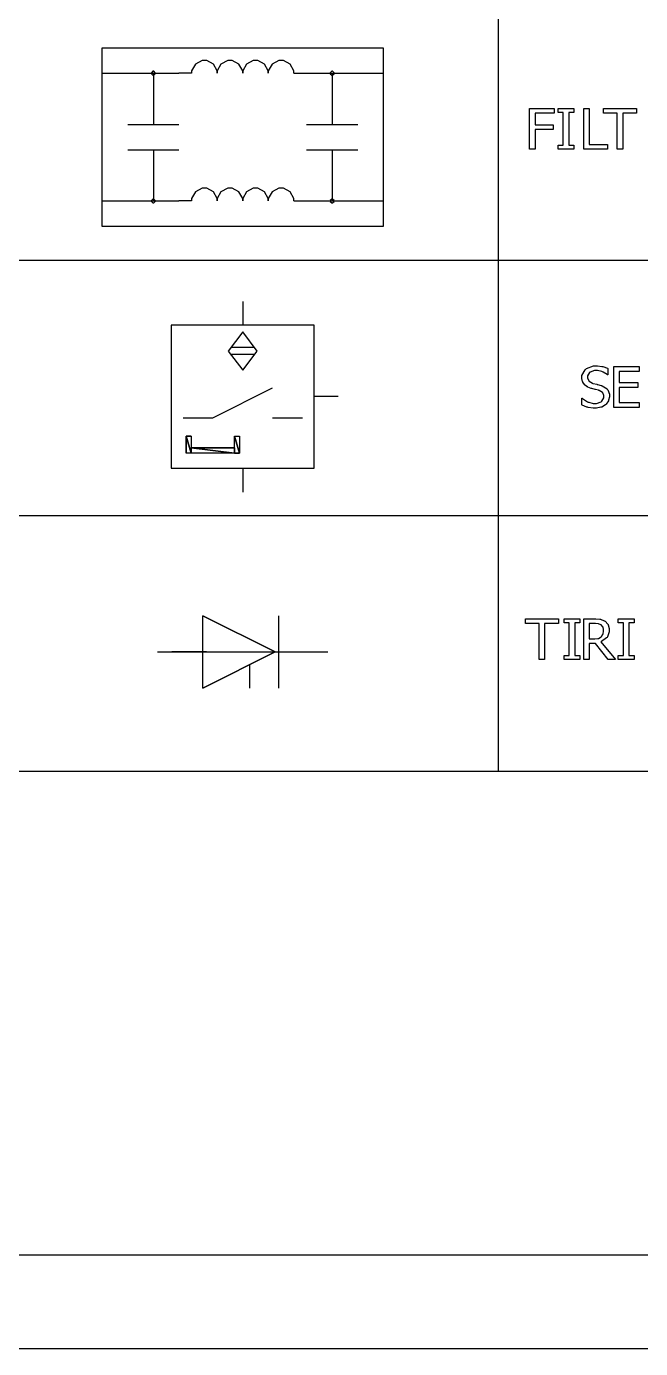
# Model space of a CAD drawing. Header units: millimetres. Extents: x 1974 to 2099, y 1386 to 1555.
# Drawn here: x 2084.14 to 2086.67, y 1470.58 to 1476.05 of the extents above; entities that cross this region are included whole.
import ezdxf

# ---------------------------------------------------------------- set-up
doc = ezdxf.new("R2010")
doc.units = ezdxf.units.MM
for name, color, linetype in [('MARGEM', 1, 'Continuous'), ('TEXTO', 4, 'Continuous'), ('TIMBRE', 7, 'Continuous')]:
    doc.layers.add(name, color=color, linetype=linetype)

msp = doc.modelspace()

# ---------------------------------------------------------------- linework, layer by layer
at = {"layer": 'MARGEM', "color": 7}
msp.add_lwpolyline([(2069.4316, 1470.5843), (2099.1316, 1470.5843), (2099.1316, 1491.6093), (2069.4316, 1491.6093)], close=True, dxfattribs=at)
at = {"layer": 'TEXTO', "color": 0}
for p, q in [((2086.0852, 1489.868), (2086.0852, 1472.9723)), ((2084.4484, 1475.225), (2084.4484, 1475.9643)), ((2084.4484, 1475.9643), (2085.61, 1475.9643)), ((2085.61, 1475.9643), (2085.61, 1475.225)), ((2084.6576, 1475.8666), (2084.6517, 1475.8607)), ((2084.6596, 1475.8666), (2084.6576, 1475.8666)), ((2084.6615, 1475.8666), (2084.6596, 1475.8666)), ((2084.6675, 1475.8607), (2084.6615, 1475.8666)), ((2084.8334, 1475.896), (2084.818, 1475.868)), ((2084.818, 1475.868), (2084.818, 1475.8586)), ((2084.8614, 1475.9114), (2084.8334, 1475.896)), ((2084.8708, 1475.9114), (2084.8614, 1475.9114)), ((2084.8801, 1475.9114), (2084.8708, 1475.9114)), ((2084.9081, 1475.896), (2084.8801, 1475.9114)), ((2084.9236, 1475.868), (2084.9081, 1475.896)), ((2084.939, 1475.896), (2084.9236, 1475.868)), ((2084.9236, 1475.868), (2084.9236, 1475.8586)), ((2084.9236, 1475.8586), (2084.9236, 1475.868)), ((2084.967, 1475.9114), (2084.939, 1475.896)), ((2084.9764, 1475.9114), (2084.967, 1475.9114)), ((2084.9857, 1475.9114), (2084.9764, 1475.9114)), ((2085.0136, 1475.896), (2084.9857, 1475.9114)), ((2085.0292, 1475.868), (2085.0136, 1475.896)), ((2085.0446, 1475.896), (2085.0292, 1475.868)), ((2085.0292, 1475.8586), (2085.0292, 1475.868)), ((2085.0292, 1475.868), (2085.0292, 1475.8586)), ((2085.0726, 1475.9114), (2085.0446, 1475.896)), ((2085.082, 1475.9114), (2085.0726, 1475.9114)), ((2085.0913, 1475.9114), (2085.082, 1475.9114)), ((2085.1193, 1475.896), (2085.0913, 1475.9114)), ((2085.1348, 1475.868), (2085.1193, 1475.896)), ((2085.1502, 1475.896), (2085.1348, 1475.868)), ((2085.1348, 1475.8586), (2085.1348, 1475.868)), ((2085.1348, 1475.868), (2085.1348, 1475.8586)), ((2085.1782, 1475.9114), (2085.1502, 1475.896)), ((2085.1876, 1475.9114), (2085.1782, 1475.9114)), ((2085.1969, 1475.9114), (2085.1876, 1475.9114)), ((2085.2248, 1475.896), (2085.1969, 1475.9114)), ((2085.2404, 1475.868), (2085.2248, 1475.896)), ((2085.2404, 1475.8586), (2085.2404, 1475.868)), ((2085.3967, 1475.8666), (2085.3908, 1475.8607)), ((2085.3988, 1475.8666), (2085.3967, 1475.8666)), ((2085.4007, 1475.8666), (2085.3988, 1475.8666)), ((2085.4067, 1475.8607), (2085.4007, 1475.8666)), ((2084.4484, 1475.8586), (2084.7652, 1475.8586)), ((2084.6517, 1475.8607), (2084.6517, 1475.8586)), ((2084.6517, 1475.8586), (2084.6517, 1475.8567)), ((2084.6517, 1475.8567), (2084.6576, 1475.8507)), ((2084.6576, 1475.8507), (2084.6596, 1475.8507)), ((2084.6596, 1475.8586), (2084.6596, 1475.6474)), ((2084.6596, 1475.8507), (2084.6615, 1475.8507)), ((2084.6615, 1475.8507), (2084.6675, 1475.8567)), ((2084.6675, 1475.8586), (2084.6675, 1475.8607)), ((2084.6675, 1475.8567), (2084.6675, 1475.8586)), ((2084.818, 1475.8586), (2084.7652, 1475.8586)), ((2085.2404, 1475.8586), (2085.2932, 1475.8586)), ((2085.2932, 1475.8586), (2085.61, 1475.8586)), ((2085.3908, 1475.8607), (2085.3908, 1475.8586)), ((2085.3908, 1475.8586), (2085.3908, 1475.8567)), ((2085.3908, 1475.8567), (2085.3967, 1475.8507)), ((2085.3967, 1475.8507), (2085.3988, 1475.8507)), ((2085.3988, 1475.8586), (2085.3988, 1475.6474)), ((2085.3988, 1475.8507), (2085.4007, 1475.8507)), ((2085.4007, 1475.8507), (2085.4067, 1475.8567)), ((2085.4067, 1475.8586), (2085.4067, 1475.8607)), ((2085.4067, 1475.8567), (2085.4067, 1475.8586)), ((2086.2148, 1475.5446), (2086.2148, 1475.7135)), ((2086.2148, 1475.7135), (2086.3159, 1475.7135)), ((2086.3159, 1475.7135), (2086.3159, 1475.6936)), ((2086.3159, 1475.7135), (2086.3159, 1475.7135)), ((2086.3325, 1475.6963), (2086.3325, 1475.7135)), ((2086.3325, 1475.7135), (2086.398, 1475.7135)), ((2086.398, 1475.7135), (2086.398, 1475.6963)), ((2086.4383, 1475.5446), (2086.4383, 1475.7135)), ((2086.4383, 1475.7135), (2086.4608, 1475.7135)), ((2086.4608, 1475.7135), (2086.4608, 1475.5646)), ((2086.5204, 1475.6936), (2086.5204, 1475.7135)), ((2086.5204, 1475.7135), (2086.6564, 1475.7135)), ((2086.6564, 1475.7135), (2086.6564, 1475.6936)), ((2084.554, 1475.6474), (2084.7652, 1475.6474)), ((2085.2932, 1475.6474), (2085.5044, 1475.6474)), ((2086.3159, 1475.6936), (2086.2374, 1475.6936)), ((2086.2374, 1475.6936), (2086.2374, 1475.646)), ((2086.2374, 1475.646), (2086.3126, 1475.646)), ((2086.3126, 1475.646), (2086.3126, 1475.626)), ((2086.3539, 1475.6963), (2086.3325, 1475.6963)), ((2086.3539, 1475.5619), (2086.3539, 1475.6963)), ((2086.398, 1475.6963), (2086.3765, 1475.6963)), ((2086.3765, 1475.6963), (2086.3765, 1475.5619)), ((2086.5772, 1475.6936), (2086.5204, 1475.6936)), ((2086.5772, 1475.5446), (2086.5772, 1475.6936)), ((2086.6564, 1475.6936), (2086.5996, 1475.6936)), ((2086.5996, 1475.6936), (2086.5996, 1475.5446)), ((2086.3126, 1475.626), (2086.2374, 1475.626)), ((2086.2374, 1475.626), (2086.2374, 1475.5446)), ((2084.554, 1475.5419), (2084.7652, 1475.5419)), ((2084.6596, 1475.5419), (2084.6596, 1475.3307)), ((2085.2932, 1475.5419), (2085.5044, 1475.5419)), ((2085.3988, 1475.5419), (2085.3988, 1475.3307)), ((2086.2374, 1475.5446), (2086.2148, 1475.5446)), ((2086.3325, 1475.5446), (2086.3325, 1475.5619)), ((2086.3325, 1475.5619), (2086.3539, 1475.5619)), ((2086.398, 1475.5446), (2086.3325, 1475.5446)), ((2086.3765, 1475.5619), (2086.398, 1475.5619)), ((2086.398, 1475.5619), (2086.398, 1475.5446)), ((2086.398, 1475.5619), (2086.398, 1475.5619)), ((2086.5361, 1475.5446), (2086.4383, 1475.5446)), ((2086.4608, 1475.5646), (2086.5361, 1475.5646)), ((2086.5361, 1475.5646), (2086.5361, 1475.5446)), ((2086.5361, 1475.5646), (2086.5361, 1475.5646)), ((2086.5996, 1475.5446), (2086.5772, 1475.5446)), ((2086.5996, 1475.5446), (2086.5996, 1475.5446)), ((2084.8614, 1475.3835), (2084.8334, 1475.368)), ((2084.8708, 1475.3835), (2084.8614, 1475.3835)), ((2084.8801, 1475.3835), (2084.8708, 1475.3835)), ((2084.9081, 1475.368), (2084.8801, 1475.3835)), ((2084.967, 1475.3835), (2084.939, 1475.368)), ((2084.9764, 1475.3835), (2084.967, 1475.3835)), ((2084.9857, 1475.3835), (2084.9764, 1475.3835)), ((2085.0136, 1475.368), (2084.9857, 1475.3835)), ((2085.0726, 1475.3835), (2085.0446, 1475.368)), ((2085.082, 1475.3835), (2085.0726, 1475.3835)), ((2085.0913, 1475.3835), (2085.082, 1475.3835)), ((2085.1193, 1475.368), (2085.0913, 1475.3835)), ((2085.1782, 1475.3835), (2085.1502, 1475.368)), ((2085.1876, 1475.3835), (2085.1782, 1475.3835)), ((2085.1969, 1475.3835), (2085.1876, 1475.3835)), ((2085.2248, 1475.368), (2085.1969, 1475.3835)), ((2084.4484, 1475.3307), (2084.7652, 1475.3307)), ((2084.6576, 1475.3385), (2084.6517, 1475.3327)), ((2084.6517, 1475.3327), (2084.6517, 1475.3307)), ((2084.6517, 1475.3307), (2084.6517, 1475.3288)), ((2084.6517, 1475.3288), (2084.6576, 1475.3227)), ((2084.6596, 1475.3385), (2084.6576, 1475.3385)), ((2084.6576, 1475.3227), (2084.6596, 1475.3227)), ((2084.6615, 1475.3385), (2084.6596, 1475.3385)), ((2084.6596, 1475.3227), (2084.6615, 1475.3227)), ((2084.6675, 1475.3327), (2084.6615, 1475.3385)), ((2084.6615, 1475.3227), (2084.6675, 1475.3288)), ((2084.6675, 1475.3307), (2084.6675, 1475.3327)), ((2084.6675, 1475.3288), (2084.6675, 1475.3307)), ((2084.818, 1475.3307), (2084.7652, 1475.3307)), ((2084.8334, 1475.368), (2084.818, 1475.3401)), ((2084.818, 1475.3401), (2084.818, 1475.3307)), ((2084.9236, 1475.3401), (2084.9081, 1475.368)), ((2084.939, 1475.368), (2084.9236, 1475.3401)), ((2084.9236, 1475.3401), (2084.9236, 1475.3307)), ((2084.9236, 1475.3307), (2084.9236, 1475.3401)), ((2085.0292, 1475.3401), (2085.0136, 1475.368)), ((2085.0446, 1475.368), (2085.0292, 1475.3401)), ((2085.0292, 1475.3307), (2085.0292, 1475.3401)), ((2085.0292, 1475.3401), (2085.0292, 1475.3307)), ((2085.1348, 1475.3401), (2085.1193, 1475.368)), ((2085.1502, 1475.368), (2085.1348, 1475.3401)), ((2085.1348, 1475.3307), (2085.1348, 1475.3401)), ((2085.1348, 1475.3401), (2085.1348, 1475.3307)), ((2085.2404, 1475.3401), (2085.2248, 1475.368)), ((2085.2404, 1475.3307), (2085.2404, 1475.3401)), ((2085.2404, 1475.3307), (2085.2932, 1475.3307)), ((2085.2932, 1475.3307), (2085.61, 1475.3307)), ((2085.3967, 1475.3385), (2085.3908, 1475.3327)), ((2085.3908, 1475.3327), (2085.3908, 1475.3307)), ((2085.3908, 1475.3307), (2085.3908, 1475.3288)), ((2085.3908, 1475.3288), (2085.3967, 1475.3227)), ((2085.3988, 1475.3385), (2085.3967, 1475.3385)), ((2085.3967, 1475.3227), (2085.3988, 1475.3227)), ((2085.4007, 1475.3385), (2085.3988, 1475.3385)), ((2085.3988, 1475.3227), (2085.4007, 1475.3227)), ((2085.4067, 1475.3327), (2085.4007, 1475.3385)), ((2085.4007, 1475.3227), (2085.4067, 1475.3288)), ((2085.4067, 1475.3307), (2085.4067, 1475.3327)), ((2085.4067, 1475.3288), (2085.4067, 1475.3307)), ((2085.61, 1475.225), (2084.4484, 1475.225)), ((2098.7779, 1475.0843), (2069.8934, 1475.0843)), ((2085.0292, 1474.9153), (2085.0292, 1474.8167)), ((2084.7336, 1474.8167), (2084.7336, 1474.2254)), ((2085.3248, 1474.8167), (2084.7336, 1474.8167)), ((2085.0292, 1474.7897), (2084.9693, 1474.7099)), ((2085.0891, 1474.7099), (2085.0292, 1474.7897)), ((2085.3248, 1474.2254), (2085.3248, 1474.8167)), ((2085.0779, 1474.7248), (2084.9806, 1474.7248)), ((2084.9693, 1474.7099), (2085.0292, 1474.6301)), ((2085.0779, 1474.6949), (2084.9806, 1474.6949)), ((2085.0292, 1474.6301), (2085.0891, 1474.7099)), ((2086.4312, 1474.6089), (2086.4445, 1474.6325)), ((2086.4312, 1474.6003), (2086.4312, 1474.6089)), ((2086.4445, 1474.6325), (2086.4472, 1474.6347)), ((2086.4472, 1474.6347), (2086.4498, 1474.637)), ((2086.4498, 1474.637), (2086.4785, 1474.6486)), ((2086.4625, 1474.6207), (2086.4546, 1474.6073)), ((2086.4546, 1474.6073), (2086.4546, 1474.6027)), ((2086.4642, 1474.6219), (2086.4625, 1474.6207)), ((2086.4657, 1474.6231), (2086.4642, 1474.6219)), ((2086.4831, 1474.6293), (2086.4657, 1474.6231)), ((2086.4785, 1474.6486), (2086.4881, 1474.6486)), ((2086.4895, 1474.6293), (2086.4831, 1474.6293)), ((2086.4881, 1474.6486), (2086.4947, 1474.6486)), ((2086.4955, 1474.6293), (2086.4895, 1474.6293)), ((2086.4947, 1474.6486), (2086.5127, 1474.6462)), ((2086.5138, 1474.6247), (2086.4955, 1474.6293)), ((2086.5127, 1474.6462), (2086.5148, 1474.6458)), ((2086.516, 1474.6237), (2086.5138, 1474.6247)), ((2086.5148, 1474.6458), (2086.5169, 1474.6454)), ((2086.5181, 1474.6229), (2086.516, 1474.6237)), ((2086.5169, 1474.6454), (2086.5365, 1474.6386)), ((2086.5352, 1474.6121), (2086.5181, 1474.6229)), ((2086.5366, 1474.6108), (2086.5352, 1474.6121)), ((2086.5365, 1474.6386), (2086.5383, 1474.6377)), ((2086.5383, 1474.6108), (2086.5366, 1474.6108)), ((2086.5383, 1474.6377), (2086.5383, 1474.6108)), ((2086.5625, 1474.4767), (2086.5625, 1474.6456)), ((2086.5625, 1474.6456), (2086.6682, 1474.6456)), ((2086.6682, 1474.6256), (2086.5851, 1474.6256)), ((2086.5851, 1474.6256), (2086.5851, 1474.5793)), ((2086.6682, 1474.6456), (2086.6682, 1474.6256)), ((2084.906, 1474.4341), (2085.1524, 1474.5572)), ((2086.4312, 1474.5963), (2086.4312, 1474.6003)), ((2086.4336, 1474.5842), (2086.4312, 1474.5963)), ((2086.4341, 1474.5829), (2086.4336, 1474.5842)), ((2086.4346, 1474.5816), (2086.4341, 1474.5829)), ((2086.4414, 1474.5708), (2086.4346, 1474.5816)), ((2086.4423, 1474.5698), (2086.4414, 1474.5708)), ((2086.4431, 1474.5689), (2086.4423, 1474.5698)), ((2086.4534, 1474.5612), (2086.4431, 1474.5689)), ((2086.4545, 1474.5606), (2086.4534, 1474.5612)), ((2086.4555, 1474.56), (2086.4545, 1474.5606)), ((2086.4546, 1474.6027), (2086.4546, 1474.5984)), ((2086.4546, 1474.5984), (2086.4593, 1474.5866)), ((2086.4686, 1474.5551), (2086.4555, 1474.56)), ((2086.4593, 1474.5866), (2086.4602, 1474.5855)), ((2086.4602, 1474.5855), (2086.4611, 1474.5846)), ((2086.4611, 1474.5846), (2086.4748, 1474.5768)), ((2086.4701, 1474.5548), (2086.4686, 1474.5551)), ((2086.4717, 1474.5544), (2086.4701, 1474.5548)), ((2086.4852, 1474.5512), (2086.4717, 1474.5544)), ((2086.4748, 1474.5768), (2086.4767, 1474.5762)), ((2086.4767, 1474.5762), (2086.4779, 1474.5759)), ((2086.4779, 1474.5759), (2086.4924, 1474.5723)), ((2086.4863, 1474.5509), (2086.4852, 1474.5512)), ((2086.4874, 1474.5507), (2086.4863, 1474.5509)), ((2086.4993, 1474.5475), (2086.4874, 1474.5507)), ((2086.4924, 1474.5723), (2086.4942, 1474.5718)), ((2086.4942, 1474.5718), (2086.4958, 1474.5714)), ((2086.4958, 1474.5714), (2086.5102, 1474.5678)), ((2086.5102, 1474.5678), (2086.5114, 1474.5674)), ((2086.5114, 1474.5674), (2086.5142, 1474.5665)), ((2086.5142, 1474.5665), (2086.5355, 1474.5531)), ((2086.5355, 1474.5531), (2086.5368, 1474.5513)), ((2086.5368, 1474.5513), (2086.5381, 1474.5495)), ((2086.5851, 1474.5793), (2086.6625, 1474.5793)), ((2086.6625, 1474.5593), (2086.5851, 1474.5593)), ((2086.5851, 1474.5593), (2086.5851, 1474.4967)), ((2086.6625, 1474.5793), (2086.6625, 1474.5593)), ((2085.4234, 1474.5211), (2085.3248, 1474.5211)), ((2086.43, 1474.4868), (2086.43, 1474.5149)), ((2086.43, 1474.5149), (2086.4316, 1474.5149)), ((2086.4316, 1474.5149), (2086.4334, 1474.5132)), ((2086.4334, 1474.5132), (2086.4544, 1474.4997)), ((2086.4544, 1474.4997), (2086.4567, 1474.4987)), ((2086.4567, 1474.4987), (2086.4591, 1474.4978)), ((2086.4591, 1474.4978), (2086.4776, 1474.493)), ((2086.4909, 1474.493), (2086.5104, 1474.4995)), ((2086.5007, 1474.5471), (2086.4993, 1474.5475)), ((2086.5024, 1474.5466), (2086.5007, 1474.5471)), ((2086.5156, 1474.5388), (2086.5024, 1474.5466)), ((2086.5104, 1474.4995), (2086.512, 1474.5007)), ((2086.512, 1474.5007), (2086.5135, 1474.5021)), ((2086.5135, 1474.5021), (2086.5215, 1474.5164)), ((2086.5165, 1474.5377), (2086.5156, 1474.5388)), ((2086.5173, 1474.5366), (2086.5165, 1474.5377)), ((2086.5215, 1474.5254), (2086.5173, 1474.5366)), ((2086.5215, 1474.5212), (2086.5215, 1474.5254)), ((2086.5215, 1474.5164), (2086.5215, 1474.5212)), ((2086.5402, 1474.5037), (2086.5307, 1474.4901)), ((2086.5381, 1474.5495), (2086.5449, 1474.531)), ((2086.5408, 1474.5053), (2086.5402, 1474.5037)), ((2086.5415, 1474.5069), (2086.5408, 1474.5053)), ((2086.5449, 1474.5199), (2086.5415, 1474.5069)), ((2086.5449, 1474.531), (2086.5449, 1474.5248)), ((2086.5449, 1474.5248), (2086.5449, 1474.5199)), ((2086.5851, 1474.4967), (2086.6682, 1474.4967)), ((2086.6682, 1474.4967), (2086.6682, 1474.4767)), ((2086.4318, 1474.4859), (2086.43, 1474.4868)), ((2086.4519, 1474.478), (2086.4318, 1474.4859)), ((2086.4542, 1474.4773), (2086.4519, 1474.478)), ((2086.4563, 1474.4768), (2086.4542, 1474.4773)), ((2086.4776, 1474.4736), (2086.4563, 1474.4768)), ((2086.4776, 1474.493), (2086.4839, 1474.493)), ((2086.4855, 1474.4736), (2086.4776, 1474.4736)), ((2086.4839, 1474.493), (2086.4909, 1474.493)), ((2086.4914, 1474.4736), (2086.4855, 1474.4736)), ((2086.4855, 1474.4736), (2086.4855, 1474.4736)), ((2086.5094, 1474.477), (2086.4914, 1474.4736)), ((2086.5112, 1474.4775), (2086.5094, 1474.477)), ((2086.5128, 1474.4782), (2086.5112, 1474.4775)), ((2086.5283, 1474.4877), (2086.5128, 1474.4782)), ((2086.5296, 1474.4889), (2086.5283, 1474.4877)), ((2086.5307, 1474.4901), (2086.5296, 1474.4889)), ((2086.6682, 1474.4767), (2086.5625, 1474.4767)), ((2086.6682, 1474.4767), (2086.6682, 1474.4767)), ((2084.7828, 1474.4341), (2084.906, 1474.4341)), ((2085.1524, 1474.4341), (2085.2756, 1474.4341)), ((2084.7952, 1474.3578), (2084.7952, 1474.2881)), ((2084.816, 1474.3578), (2084.7952, 1474.3578)), ((2084.816, 1474.2881), (2084.7952, 1474.3578)), ((2084.7952, 1474.3578), (2084.7952, 1474.3578)), ((2084.7952, 1474.3578), (2084.816, 1474.3578)), ((2084.816, 1474.2881), (2084.7952, 1474.3578)), ((2084.7952, 1474.3578), (2084.7952, 1474.3578)), ((2084.7952, 1474.3578), (2084.816, 1474.3578)), ((2084.7952, 1474.2881), (2084.7952, 1474.3578)), ((2084.7952, 1474.3578), (2084.7952, 1474.3578)), ((2084.7952, 1474.3578), (2084.816, 1474.2881)), ((2084.7952, 1474.2881), (2084.7952, 1474.3578)), ((2084.7952, 1474.3578), (2084.7952, 1474.3578)), ((2084.7952, 1474.3578), (2084.816, 1474.2881)), ((2084.816, 1474.3578), (2084.816, 1474.3089)), ((2084.816, 1474.3578), (2084.816, 1474.3578)), ((2084.816, 1474.3578), (2084.816, 1474.3578)), ((2084.816, 1474.3578), (2084.816, 1474.3578)), ((2084.816, 1474.3578), (2084.816, 1474.2881)), ((2084.816, 1474.3578), (2084.816, 1474.3578)), ((2084.816, 1474.3578), (2084.816, 1474.3578)), ((2084.816, 1474.3578), (2084.816, 1474.3578)), ((2084.816, 1474.3578), (2084.816, 1474.2881)), ((2084.9953, 1474.3089), (2084.9953, 1474.3578)), ((2084.9953, 1474.3578), (2085.0163, 1474.3578)), ((2085.0163, 1474.2881), (2084.9953, 1474.3578)), ((2084.9953, 1474.3578), (2084.9953, 1474.3578)), ((2084.9953, 1474.3578), (2085.0163, 1474.3578)), ((2085.0163, 1474.2881), (2084.9953, 1474.3578)), ((2084.9953, 1474.3578), (2084.9953, 1474.3578)), ((2084.9953, 1474.3578), (2085.0163, 1474.3578)), ((2084.9953, 1474.2881), (2084.9953, 1474.3578)), ((2084.9953, 1474.3578), (2084.9953, 1474.3578)), ((2084.9953, 1474.3578), (2085.0163, 1474.2881)), ((2084.9953, 1474.2881), (2084.9953, 1474.3578)), ((2084.9953, 1474.3578), (2084.9953, 1474.3578)), ((2084.9953, 1474.3578), (2085.0163, 1474.2881)), ((2085.0163, 1474.3578), (2085.0163, 1474.2881)), ((2085.0163, 1474.3578), (2085.0163, 1474.3578)), ((2085.0163, 1474.3578), (2085.0163, 1474.3578)), ((2085.0163, 1474.3578), (2085.0163, 1474.3578)), ((2085.0163, 1474.3578), (2085.0163, 1474.2881)), ((2085.0163, 1474.3578), (2085.0163, 1474.3578)), ((2085.0163, 1474.3578), (2085.0163, 1474.3578)), ((2085.0163, 1474.3578), (2085.0163, 1474.3578)), ((2085.0163, 1474.3578), (2085.0163, 1474.2881)), ((2084.9953, 1474.2881), (2084.7952, 1474.2881)), ((2084.816, 1474.2881), (2084.7952, 1474.2881)), ((2084.7952, 1474.2881), (2084.7952, 1474.2881)), ((2084.816, 1474.2881), (2084.7952, 1474.2881)), ((2084.7952, 1474.2881), (2084.7952, 1474.2881)), ((2084.9953, 1474.3089), (2084.816, 1474.3089)), ((2084.9953, 1474.2881), (2084.816, 1474.3089)), ((2084.816, 1474.3089), (2084.816, 1474.3089)), ((2084.816, 1474.3089), (2084.9953, 1474.3089)), ((2084.9953, 1474.2881), (2084.816, 1474.3089)), ((2084.816, 1474.3089), (2084.816, 1474.3089)), ((2084.816, 1474.3089), (2084.9953, 1474.3089)), ((2084.816, 1474.2881), (2084.816, 1474.3089)), ((2084.816, 1474.3089), (2084.816, 1474.3089)), ((2084.816, 1474.3089), (2084.9953, 1474.2881)), ((2084.816, 1474.2881), (2084.816, 1474.3089)), ((2084.816, 1474.3089), (2084.816, 1474.3089)), ((2084.816, 1474.3089), (2084.9953, 1474.2881)), ((2084.9953, 1474.2881), (2084.816, 1474.2881)), ((2084.816, 1474.2881), (2084.816, 1474.2881)), ((2084.9953, 1474.2881), (2084.816, 1474.2881)), ((2084.816, 1474.2881), (2084.816, 1474.2881)), ((2084.816, 1474.2881), (2084.816, 1474.2881)), ((2084.816, 1474.2881), (2084.816, 1474.2881)), ((2084.816, 1474.2881), (2084.816, 1474.2881)), ((2084.816, 1474.2881), (2084.816, 1474.2881)), ((2084.816, 1474.2881), (2084.816, 1474.2881)), ((2084.816, 1474.2881), (2084.816, 1474.2881)), ((2084.816, 1474.2881), (2084.816, 1474.2881)), ((2084.816, 1474.2881), (2084.816, 1474.2881)), ((2084.9953, 1474.3089), (2084.9953, 1474.3089)), ((2084.9953, 1474.3089), (2084.9953, 1474.3089)), ((2084.9953, 1474.3089), (2084.9953, 1474.3089)), ((2084.9953, 1474.3089), (2084.9953, 1474.2881)), ((2084.9953, 1474.3089), (2084.9953, 1474.3089)), ((2084.9953, 1474.3089), (2084.9953, 1474.3089)), ((2084.9953, 1474.3089), (2084.9953, 1474.3089)), ((2084.9953, 1474.3089), (2084.9953, 1474.2881)), ((2084.9953, 1474.2881), (2085.0163, 1474.2881)), ((2085.0163, 1474.2881), (2084.9953, 1474.2881)), ((2084.9953, 1474.2881), (2084.9953, 1474.2881)), ((2085.0163, 1474.2881), (2084.9953, 1474.2881)), ((2084.9953, 1474.2881), (2084.9953, 1474.2881)), ((2084.9953, 1474.2881), (2084.9953, 1474.2881)), ((2084.9953, 1474.2881), (2084.9953, 1474.2881)), ((2084.9953, 1474.2881), (2084.9953, 1474.2881)), ((2084.9953, 1474.2881), (2084.9953, 1474.2881)), ((2084.9953, 1474.2881), (2084.9953, 1474.2881)), ((2084.9953, 1474.2881), (2084.9953, 1474.2881)), ((2084.9953, 1474.2881), (2084.9953, 1474.2881)), ((2084.9953, 1474.2881), (2084.9953, 1474.2881)), ((2085.0163, 1474.2881), (2085.0163, 1474.2881)), ((2085.0163, 1474.2881), (2085.0163, 1474.2881)), ((2085.0163, 1474.2881), (2085.0163, 1474.2881)), ((2085.0163, 1474.2881), (2085.0163, 1474.2881)), ((2085.0163, 1474.2881), (2085.0163, 1474.2881)), ((2085.0163, 1474.2881), (2085.0163, 1474.2881)), ((2085.0163, 1474.2881), (2085.0163, 1474.2881)), ((2085.0163, 1474.2881), (2085.0163, 1474.2881)), ((2084.7336, 1474.2254), (2085.3248, 1474.2254)), ((2085.0292, 1474.2254), (2085.0292, 1474.1268)), ((2098.7779, 1474.0283), (2069.8934, 1474.0283)), ((2084.8646, 1473.3155), (2084.8646, 1473.6147)), ((2084.8646, 1473.6147), (2085.1638, 1473.4651)), ((2084.8646, 1473.4651), (2084.8646, 1473.6147)), ((2085.1638, 1473.4651), (2084.8646, 1473.6147)), ((2085.1788, 1473.3155), (2085.1788, 1473.6147)), ((2086.1976, 1473.5825), (2086.1976, 1473.6025)), ((2086.1976, 1473.6025), (2086.3335, 1473.6025)), ((2086.2543, 1473.5825), (2086.1976, 1473.5825)), ((2086.2543, 1473.4336), (2086.2543, 1473.5825)), ((2086.3335, 1473.5825), (2086.2768, 1473.5825)), ((2086.2768, 1473.5825), (2086.2768, 1473.4336)), ((2086.3335, 1473.6025), (2086.3335, 1473.5825)), ((2086.3573, 1473.5852), (2086.3573, 1473.6025)), ((2086.3573, 1473.6025), (2086.4228, 1473.6025)), ((2086.3788, 1473.5852), (2086.3573, 1473.5852)), ((2086.3788, 1473.4508), (2086.3788, 1473.5852)), ((2086.4228, 1473.5852), (2086.4012, 1473.5852)), ((2086.4012, 1473.5852), (2086.4012, 1473.4508)), ((2086.4228, 1473.6025), (2086.4228, 1473.5852)), ((2086.4384, 1473.4336), (2086.4384, 1473.6025)), ((2086.4384, 1473.6025), (2086.4819, 1473.6025)), ((2086.4831, 1473.5832), (2086.4608, 1473.5832)), ((2086.4608, 1473.5832), (2086.4608, 1473.5194)), ((2086.4819, 1473.6025), (2086.488, 1473.6025)), ((2086.4867, 1473.5832), (2086.4831, 1473.5832)), ((2086.4978, 1473.5822), (2086.4867, 1473.5832)), ((2086.488, 1473.6025), (2086.5046, 1473.6012)), ((2086.4988, 1473.5819), (2086.4978, 1473.5822)), ((2086.4999, 1473.5817), (2086.4988, 1473.5819)), ((2086.5091, 1473.578), (2086.4999, 1473.5817)), ((2086.5046, 1473.6012), (2086.5063, 1473.6009)), ((2086.5063, 1473.6009), (2086.5078, 1473.6007)), ((2086.5078, 1473.6007), (2086.5233, 1473.5945)), ((2086.51, 1473.5774), (2086.5091, 1473.578)), ((2086.5109, 1473.5769), (2086.51, 1473.5774)), ((2086.5176, 1473.569), (2086.5109, 1473.5769)), ((2086.5181, 1473.568), (2086.5176, 1473.569)), ((2086.5184, 1473.5672), (2086.5181, 1473.568)), ((2086.5207, 1473.5582), (2086.5184, 1473.5672)), ((2086.5233, 1473.5945), (2086.5249, 1473.5935)), ((2086.5249, 1473.5935), (2086.5264, 1473.5927)), ((2086.5264, 1473.5927), (2086.5381, 1473.5805)), ((2086.5381, 1473.5805), (2086.539, 1473.5789)), ((2086.539, 1473.5789), (2086.5397, 1473.5774)), ((2086.5397, 1473.5774), (2086.5441, 1473.5619)), ((2086.5808, 1473.5852), (2086.5808, 1473.6025)), ((2086.5808, 1473.6025), (2086.6464, 1473.6025)), ((2086.6023, 1473.5852), (2086.5808, 1473.5852)), ((2086.6023, 1473.4508), (2086.6023, 1473.5852)), ((2086.6464, 1473.5852), (2086.6248, 1473.5852)), ((2086.6248, 1473.5852), (2086.6248, 1473.4508)), ((2086.6464, 1473.6025), (2086.6464, 1473.5852)), ((2086.4608, 1473.5194), (2086.4806, 1473.5194)), ((2086.4806, 1473.5194), (2086.4849, 1473.5194)), ((2086.4849, 1473.5194), (2086.4966, 1473.5209)), ((2086.4966, 1473.5209), (2086.498, 1473.5212)), ((2086.498, 1473.5212), (2086.4993, 1473.5215)), ((2086.4993, 1473.5215), (2086.5101, 1473.5273)), ((2086.5101, 1473.5273), (2086.511, 1473.5282)), ((2086.511, 1473.5282), (2086.5118, 1473.529)), ((2086.533, 1473.5235), (2086.5117, 1473.5082)), ((2086.5118, 1473.529), (2086.518, 1473.5385)), ((2086.518, 1473.5385), (2086.5183, 1473.5395)), ((2086.5183, 1473.5395), (2086.5187, 1473.5407)), ((2086.5187, 1473.5407), (2086.5207, 1473.5514)), ((2086.5207, 1473.5549), (2086.5207, 1473.5582)), ((2086.5207, 1473.5514), (2086.5207, 1473.5549)), ((2086.5207, 1473.5549), (2086.5207, 1473.5549)), ((2086.5347, 1473.5255), (2086.533, 1473.5235)), ((2086.5363, 1473.5277), (2086.5347, 1473.5255)), ((2086.5441, 1473.5489), (2086.5363, 1473.5277)), ((2086.5441, 1473.5619), (2086.5441, 1473.5567)), ((2086.5441, 1473.5567), (2086.5441, 1473.5489)), ((2084.6772, 1473.4651), (2085.3812, 1473.4651)), ((2084.8796, 1473.4651), (2084.7354, 1473.4651)), ((2084.8646, 1473.3155), (2084.8646, 1473.4651)), ((2085.1638, 1473.4651), (2084.8646, 1473.3155)), ((2084.8646, 1473.3155), (2085.1638, 1473.4651)), ((2086.4865, 1473.5007), (2086.4608, 1473.5007)), ((2086.4608, 1473.5007), (2086.4608, 1473.4336)), ((2086.54, 1473.4336), (2086.4865, 1473.5007)), ((2086.5117, 1473.5082), (2086.509, 1473.5071)), ((2086.509, 1473.5071), (2086.5692, 1473.4336)), ((2086.509, 1473.5071), (2086.509, 1473.5071)), ((2085.0572, 1473.4117), (2085.0572, 1473.3152)), ((2086.2768, 1473.4336), (2086.2543, 1473.4336)), ((2086.2768, 1473.4336), (2086.2768, 1473.4336)), ((2086.3573, 1473.4336), (2086.3573, 1473.4508)), ((2086.3573, 1473.4508), (2086.3788, 1473.4508)), ((2086.4228, 1473.4336), (2086.3573, 1473.4336)), ((2086.4012, 1473.4508), (2086.4228, 1473.4508)), ((2086.4228, 1473.4508), (2086.4228, 1473.4336)), ((2086.4228, 1473.4508), (2086.4228, 1473.4508)), ((2086.4608, 1473.4336), (2086.4384, 1473.4336)), ((2086.5692, 1473.4336), (2086.54, 1473.4336)), ((2086.5808, 1473.4336), (2086.5808, 1473.4508)), ((2086.5808, 1473.4508), (2086.6023, 1473.4508)), ((2086.6464, 1473.4336), (2086.5808, 1473.4336)), ((2086.6248, 1473.4508), (2086.6464, 1473.4508)), ((2086.6464, 1473.4508), (2086.6464, 1473.4336)), ((2086.6464, 1473.4508), (2086.6464, 1473.4508))]:
    msp.add_line(p, q, dxfattribs=at)
at = {"layer": 'TIMBRE'}
msp.add_line((2069.8934, 1472.9723), (2098.7779, 1472.9723), dxfattribs=at)
at = {"layer": 'TIMBRE', "color": 12}
msp.add_lwpolyline([(2069.8934, 1470.9723), (2098.7779, 1470.9723), (2098.7779, 1490.6093), (2069.8934, 1490.6093)], close=True, dxfattribs=at)

doc.saveas('drawing.dxf')
